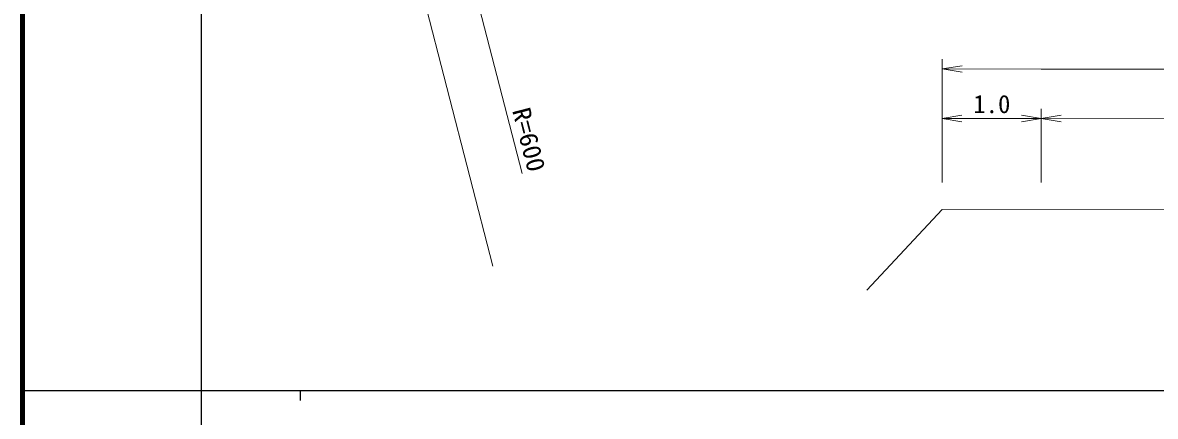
# Model space of a CAD drawing. Units: millimetres, scale not verified. Extents: x 40000 to 680000, y 20000 to 380000.
# Drawn here: x 40000 to 154266, y 202409 to 242122 of the extents above; entities that cross this region are included whole.
import ezdxf
from ezdxf.enums import TextEntityAlignment as Align

# ---------------------------------------------------------------- set-up
doc = ezdxf.new("R2010")
doc.units = ezdxf.units.MM
doc.header["$LTSCALE"] = 1000
for name, color, linetype, lineweight in [('M-BGD', 7, 'Continuous', 13), ('M-BMK-OTRS', 5, 'Continuous', 13), ('M-STR-HTXT', 7, 'Continuous', 13), ('M-TTL', 2, 'Continuous', 140), ('M-TTL-BAND', 7, 'Continuous', 25)]:
    doc.layers.add(name, color=color, linetype=linetype, lineweight=lineweight)
doc.styles.add('ＭＳ ゴシック', font='')
doc.styles.get('ＭＳ ゴシック').set_extended_font_data('MS Gothic')

# ---------------------------------------------------------------- blocks, each defined once
blk = doc.blocks.new('open_arrow')
at = {"color": 0, "linetype": 'Continuous', "lineweight": -2}
blk.add_lwpolyline([(7.5, 1.25), (0, 0), (7.5, -1.25)], dxfattribs=at)

msp = doc.modelspace()

# ---------------------------------------------------------------- linework, layer by layer
at = {"layer": 'M-BGD'}
for q in [(125144, 215122), (207749, 223200)]:
    msp.add_line((132749, 223263), q, dxfattribs=at)
at = {"layer": 'M-BMK-OTRS'}
msp.add_line((72466, 275652), (87442, 217550), dxfattribs=at)
at = {"layer": 'M-STR-HTXT'}
for p, q in [((77478, 276944), (90379, 226890)), ((132751, 225993), (132762, 238449)), ((132761, 237449), (142761, 237441)), ((142761, 237441), (172761, 237415)), ((142751, 225985), (142758, 233441)), ((132757, 232449), (142757, 232441)), ((142757, 232441), (172757, 232415))]:
    msp.add_line(p, q, dxfattribs=at)
at = {"layer": 'M-TTL'}
msp.add_line((40000, 380000), (40000, 20000), dxfattribs=at)
at = {"layer": 'M-TTL-BAND'}
for p, q in [((58000, 370000), (58000, 20000)), ((40000, 205000), (579000, 205000)), ((68000, 205000), (68000, 204000))]:
    msp.add_line(p, q, dxfattribs=at)

# ---------------------------------------------------------------- block references
at = {"layer": 'M-STR-HTXT', "xscale": 267, "yscale": 267}
for p in [(132761, 237449), (132757, 232449), (142757, 232441)]:
    msp.add_blockref('open_arrow', p, dxfattribs=at)
at = {"layer": 'M-STR-HTXT', "xscale": 267, "yscale": 267, "rotation": 180}
msp.add_blockref('open_arrow', (142757, 232441), dxfattribs=at)

# ---------------------------------------------------------------- texts
at = {"layer": 'M-STR-HTXT', "style": 'ＭＳ ゴシック'}
msp.add_text('1.0', height=1833, rotation=359.952, dxfattribs=at).set_placement((137770, 232445), align=Align.BOTTOM_CENTER)
at = {"layer": 'M-STR-HTXT', "style": 'ＭＳ ゴシック', "width": 1.05}
msp.add_text('R=600', height=1833, rotation=284.454, dxfattribs=at).set_placement((91079, 230329), align=Align.MIDDLE_CENTER)

doc.saveas('drawing.dxf')
